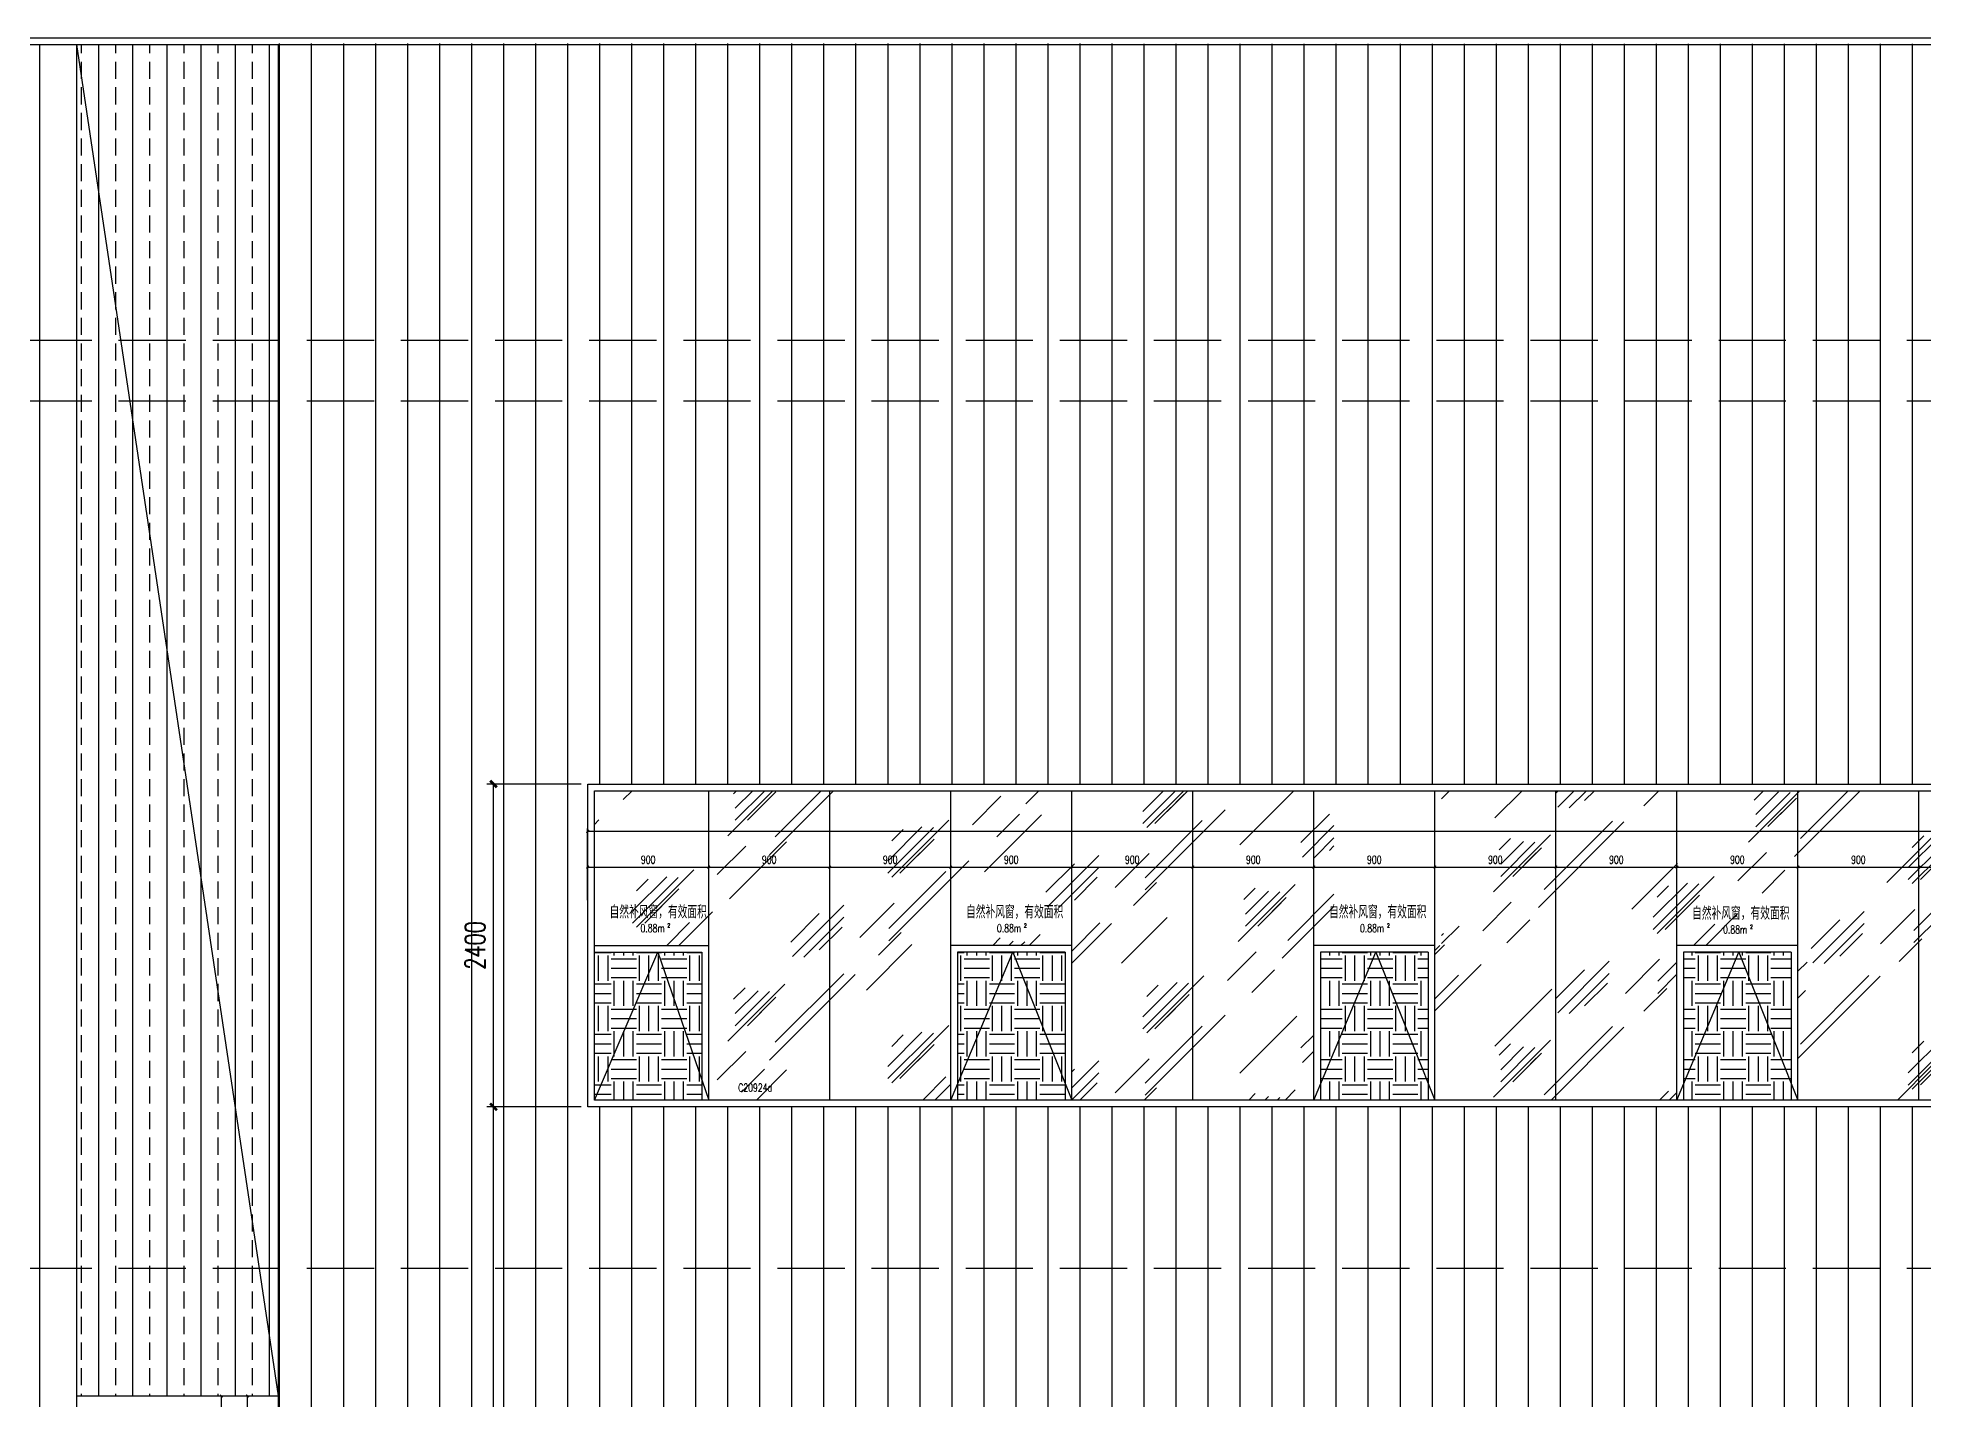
# Model space of a CAD drawing. Extents: x -2377130 to 293730, y -2 to 754590.
# Drawn here: x -186890 to -172867, y 525612 to 535737 of the extents above; entities that cross this region are included whole.
import ezdxf

# ---------------------------------------------------------------- set-up
doc = ezdxf.new("R2010")
doc.units = 0
doc.header["$LTSCALE"] = 1000
doc.header["$MEASUREMENT"] = 0
doc.linetypes.add('__DASH', pattern=[0.35, 0.25, -0.1])
doc.linetypes.add('DOTE', pattern=[2.42, 2, -0.2, 0.02, -0.2])
doc.layers.get('Defpoints').update_dxf_attribs({"color": 210})
for name, color, linetype in [('A-AXIS-DOTE', 14, 'DOTE'), ('A-AXIS-DP', 126, 'Continuous'), ('A-HATCH-2', 251, 'Continuous'), ('A-LIN-V', 9, 'Continuous'), ('A-WINDOW', 140, 'Continuous'), ('A-门窗表显示尺寸', 160, 'Continuous'), ('AS-WALL', 40, 'Continuous'), ('SPACE_HATCH', 8, 'Continuous'), ('参考线', 8, 'Continuous')]:
    doc.layers.add(name, color=color, linetype=linetype)
doc.layers.add('A-WALL-HATCH', color=8, linetype='Continuous', lineweight=13)
doc.layers.add('A-加建区域', color=47, linetype='Continuous', plot=False)
doc.styles.add('_TCH_DIM_T3', font='SIMPLEX', dxfattribs={"width": 0.705882, "bigfont": 'GBCBIG'})
doc.styles.add('_TCH_SPACE', font='SIMPLEX', dxfattribs={"height": 5, "bigfont": 'GBCBIG'})
doc.styles.add('A-DIM_T3', font='SIMPLEX', dxfattribs={"width": 0.705882, "bigfont": 'GBCBIG'})
doc.styles.add('A-STANDARD', font='SIMPLEX', dxfattribs={"bigfont": 'GBCBIG'})
doc.dimstyles.new('_TCH_ARCH&&20', dxfattribs={"dimtxt": 59.5, "dimasz": 20, "dimexe": 20, "dimexo": 20, "dimgap": 25.25, "dimtad": 1, "dimdec": 0, "dimzin": 0, "dimdsep": 46, "dimtxsty": '_TCH_DIM_T3', "dimblk": 'ARCHTICK', "dimcen": 0.09, "dimclrt": 7, "dimazin": 2, "dimtfac": 1, "dimtdec": 0, "dimtix": 1, "dimtmove": 2, "dimatfit": 3, "dimfxl": 0, "dimtolj": 1, "dimtzin": 0, "dimarcsym": 0})
doc.dimstyles.new('A-DIM&&20', dxfattribs={"dimtxt": 59.5, "dimasz": 20, "dimexe": 20, "dimexo": 20, "dimgap": 25.25, "dimtad": 1, "dimdec": 0, "dimzin": 0, "dimdsep": 46, "dimtxsty": 'A-DIM_T3', "dimblk": 'ARCHTICK', "dimcen": 0.09, "dimclrt": 7, "dimazin": 2, "dimtfac": 1, "dimtdec": 0, "dimtix": 1, "dimtmove": 2, "dimatfit": 3, "dimfxl": 0, "dimtolj": 1, "dimtzin": 0, "dimarcsym": 0})
pattern_1 = [(0, (-0.27, -13501.94), (187.5, 187.5), [187.5, -187.5]), (0, (-0.27, -13431.63), (187.5, 187.5), [187.5, -187.5]), (0, (-0.27, -13361.31), (187.5, 187.5), [187.5, -187.5]), (90, (23.17, -13337.88), (-187.5, 187.5), [187.5, -187.5]), (90, (93.48, -13337.88), (-187.5, 187.5), [187.5, -187.5]), (90, (163.8, -13337.88), (-187.5, 187.5), [187.5, -187.5])]

# ---------------------------------------------------------------- blocks, each defined once
blk = doc.blocks.new('_ArchTick')
at = {"color": 0, "linetype": 'ByBlock', "const_width": 0.4}
blk.add_lwpolyline([(-0.5, -0.5), (0.5, 0.5)], dxfattribs=at)
blk = doc.blocks.new('*D1208')
at = {"layer": 'A-门窗表显示尺寸', "color": 0, "lineweight": -2}
for p, q in [((-185673, 525637), (-185503, 525637)), ((-185523, 524537), (-185523, 525637)), ((-185673, 524537), (-185503, 524537))]:
    blk.add_line(p, q, dxfattribs=at)
at = {"layer": 'Defpoints', "color": 0}
for p in [(-185693, 525637), (-185523, 525637), (-185693, 524537)]:
    blk.add_point(p, dxfattribs=at)
at = {"layer": 'A-门窗表显示尺寸', "color": 0, "lineweight": -2, "xscale": 20, "yscale": 20, "zscale": 20}
for p, rotation in [((-185523, 525637), 90), ((-185523, 524537), 270)]:
    blk.add_blockref('_ArchTick', p, dxfattribs=dict(at, rotation=rotation))
at = {"layer": 'A-门窗表显示尺寸', "color": 7, "insert": (-185578, 525087), "char_height": 59.5, "attachment_point": 5, "rotation": 90, "style": '_TCH_DIM_T3'}
blk.add_mtext('\\A1;1100', dxfattribs=at)
blk = doc.blocks.new('*D1209')
at = {"layer": 'A-门窗表显示尺寸', "color": 0, "lineweight": -2}
for p, q in [((-185653, 525637), (-185309, 525637)), ((-185329, 517237), (-185329, 525637)), ((-185653, 517237), (-185309, 517237))]:
    blk.add_line(p, q, dxfattribs=at)
at = {"layer": 'Defpoints', "color": 0}
for p in [(-185673, 525637), (-185329, 525637), (-185673, 517237)]:
    blk.add_point(p, dxfattribs=at)
at = {"layer": 'A-门窗表显示尺寸', "color": 0, "lineweight": -2, "xscale": 20, "yscale": 20, "zscale": 20}
for p, rotation in [((-185329, 525637), 90), ((-185329, 517237), 270)]:
    blk.add_blockref('_ArchTick', p, dxfattribs=dict(at, rotation=rotation))
at = {"layer": 'A-门窗表显示尺寸', "color": 7, "insert": (-185384, 521437), "char_height": 59.5, "attachment_point": 5, "rotation": 90, "style": '_TCH_DIM_T3'}
blk.add_mtext('\\A1;8400', dxfattribs=at)
blk = doc.blocks.new('*D1424')
at = {"layer": 'A-门窗表显示尺寸', "color": 0, "lineweight": -2}
for p, q in [((-182800, 529589), (-182800, 529856)), ((-182800, 529836), (-161900, 529836)), ((-161900, 529589), (-161900, 529856))]:
    blk.add_line(p, q, dxfattribs=at)
at = {"layer": 'Defpoints', "color": 0}
for p in [(-161900, 529836), (-182800, 529569), (-161900, 529569)]:
    blk.add_point(p, dxfattribs=at)
at = {"layer": 'A-门窗表显示尺寸', "color": 0, "lineweight": -2, "xscale": 20, "yscale": 20, "zscale": 20, "rotation": 180}
blk.add_blockref('_ArchTick', (-182800, 529836), dxfattribs=at)
at = {"layer": 'A-门窗表显示尺寸', "color": 0, "lineweight": -2, "xscale": 20, "yscale": 20, "zscale": 20}
blk.add_blockref('_ArchTick', (-161900, 529836), dxfattribs=at)
at = {"layer": 'A-门窗表显示尺寸', "color": 7, "insert": (-172350, 529891), "char_height": 59.5, "attachment_point": 5, "style": 'A-DIM_T3'}
blk.add_mtext('\\A1;20900', dxfattribs=at)
blk = doc.blocks.new('*D1411')
at = {"layer": 'A-门窗表显示尺寸', "color": 0, "lineweight": -2}
for p, q in [((-172900, 529323), (-172900, 529590)), ((-172900, 529570), (-171800, 529570)), ((-171800, 529323), (-171800, 529590))]:
    blk.add_line(p, q, dxfattribs=at)
at = {"layer": 'Defpoints', "color": 0}
for p in [(-171800, 529570), (-172900, 529303), (-171800, 529303)]:
    blk.add_point(p, dxfattribs=at)
at = {"layer": 'A-门窗表显示尺寸', "color": 0, "lineweight": -2, "xscale": 20, "yscale": 20, "zscale": 20, "rotation": 180}
blk.add_blockref('_ArchTick', (-172900, 529570), dxfattribs=at)
at = {"layer": 'A-门窗表显示尺寸', "color": 0, "lineweight": -2, "xscale": 20, "yscale": 20, "zscale": 20}
blk.add_blockref('_ArchTick', (-171800, 529570), dxfattribs=at)
at = {"layer": 'A-门窗表显示尺寸', "color": 7, "insert": (-172350, 529625), "char_height": 59.5, "attachment_point": 5, "style": 'A-DIM_T3'}
blk.add_mtext('\\A1;1100', dxfattribs=at)
blk = doc.blocks.new('*D1412')
at = {"layer": 'A-门窗表显示尺寸', "color": 0, "lineweight": -2}
for p, q in [((-173800, 529323), (-173800, 529590)), ((-173800, 529570), (-172900, 529570)), ((-172900, 529323), (-172900, 529590))]:
    blk.add_line(p, q, dxfattribs=at)
at = {"layer": 'Defpoints', "color": 0}
for p in [(-172900, 529570), (-173800, 529303), (-172900, 529303)]:
    blk.add_point(p, dxfattribs=at)
at = {"layer": 'A-门窗表显示尺寸', "color": 0, "lineweight": -2, "xscale": 20, "yscale": 20, "zscale": 20, "rotation": 180}
blk.add_blockref('_ArchTick', (-173800, 529570), dxfattribs=at)
at = {"layer": 'A-门窗表显示尺寸', "color": 0, "lineweight": -2, "xscale": 20, "yscale": 20, "zscale": 20}
blk.add_blockref('_ArchTick', (-172900, 529570), dxfattribs=at)
at = {"layer": 'A-门窗表显示尺寸', "color": 7, "insert": (-173350, 529625), "char_height": 59.5, "attachment_point": 5, "style": 'A-DIM_T3'}
blk.add_mtext('\\A1;900', dxfattribs=at)
blk = doc.blocks.new('*D1413')
at = {"layer": 'A-门窗表显示尺寸', "color": 0, "lineweight": -2}
for p, q in [((-174700, 529323), (-174700, 529590)), ((-174700, 529570), (-173800, 529570)), ((-173800, 529323), (-173800, 529590))]:
    blk.add_line(p, q, dxfattribs=at)
at = {"layer": 'Defpoints', "color": 0}
for p in [(-173800, 529570), (-174700, 529303), (-173800, 529303)]:
    blk.add_point(p, dxfattribs=at)
at = {"layer": 'A-门窗表显示尺寸', "color": 0, "lineweight": -2, "xscale": 20, "yscale": 20, "zscale": 20, "rotation": 180}
blk.add_blockref('_ArchTick', (-174700, 529570), dxfattribs=at)
at = {"layer": 'A-门窗表显示尺寸', "color": 0, "lineweight": -2, "xscale": 20, "yscale": 20, "zscale": 20}
blk.add_blockref('_ArchTick', (-173800, 529570), dxfattribs=at)
at = {"layer": 'A-门窗表显示尺寸', "color": 7, "insert": (-174250, 529625), "char_height": 59.5, "attachment_point": 5, "style": 'A-DIM_T3'}
blk.add_mtext('\\A1;900', dxfattribs=at)
blk = doc.blocks.new('*D1414')
at = {"layer": 'A-门窗表显示尺寸', "color": 0, "lineweight": -2}
for p, q in [((-175600, 529323), (-175600, 529590)), ((-175600, 529570), (-174700, 529570)), ((-174700, 529323), (-174700, 529590))]:
    blk.add_line(p, q, dxfattribs=at)
at = {"layer": 'Defpoints', "color": 0}
for p in [(-174700, 529570), (-175600, 529303), (-174700, 529303)]:
    blk.add_point(p, dxfattribs=at)
at = {"layer": 'A-门窗表显示尺寸', "color": 0, "lineweight": -2, "xscale": 20, "yscale": 20, "zscale": 20, "rotation": 180}
blk.add_blockref('_ArchTick', (-175600, 529570), dxfattribs=at)
at = {"layer": 'A-门窗表显示尺寸', "color": 0, "lineweight": -2, "xscale": 20, "yscale": 20, "zscale": 20}
blk.add_blockref('_ArchTick', (-174700, 529570), dxfattribs=at)
at = {"layer": 'A-门窗表显示尺寸', "color": 7, "insert": (-175150, 529625), "char_height": 59.5, "attachment_point": 5, "style": 'A-DIM_T3'}
blk.add_mtext('\\A1;900', dxfattribs=at)
blk = doc.blocks.new('*D1415')
at = {"layer": 'A-门窗表显示尺寸', "color": 0, "lineweight": -2}
for p, q in [((-176500, 529323), (-176500, 529590)), ((-176500, 529570), (-175600, 529570)), ((-175600, 529323), (-175600, 529590))]:
    blk.add_line(p, q, dxfattribs=at)
at = {"layer": 'Defpoints', "color": 0}
for p in [(-175600, 529570), (-176500, 529303), (-175600, 529303)]:
    blk.add_point(p, dxfattribs=at)
at = {"layer": 'A-门窗表显示尺寸', "color": 0, "lineweight": -2, "xscale": 20, "yscale": 20, "zscale": 20, "rotation": 180}
blk.add_blockref('_ArchTick', (-176500, 529570), dxfattribs=at)
at = {"layer": 'A-门窗表显示尺寸', "color": 0, "lineweight": -2, "xscale": 20, "yscale": 20, "zscale": 20}
blk.add_blockref('_ArchTick', (-175600, 529570), dxfattribs=at)
at = {"layer": 'A-门窗表显示尺寸', "color": 7, "insert": (-176050, 529625), "char_height": 59.5, "attachment_point": 5, "style": 'A-DIM_T3'}
blk.add_mtext('\\A1;900', dxfattribs=at)
blk = doc.blocks.new('*D1416')
at = {"layer": 'A-门窗表显示尺寸', "color": 0, "lineweight": -2}
for p, q in [((-177400, 529323), (-177400, 529590)), ((-177400, 529570), (-176500, 529570)), ((-176500, 529323), (-176500, 529590))]:
    blk.add_line(p, q, dxfattribs=at)
at = {"layer": 'Defpoints', "color": 0}
for p in [(-176500, 529570), (-177400, 529303), (-176500, 529303)]:
    blk.add_point(p, dxfattribs=at)
at = {"layer": 'A-门窗表显示尺寸', "color": 0, "lineweight": -2, "xscale": 20, "yscale": 20, "zscale": 20, "rotation": 180}
blk.add_blockref('_ArchTick', (-177400, 529570), dxfattribs=at)
at = {"layer": 'A-门窗表显示尺寸', "color": 0, "lineweight": -2, "xscale": 20, "yscale": 20, "zscale": 20}
blk.add_blockref('_ArchTick', (-176500, 529570), dxfattribs=at)
at = {"layer": 'A-门窗表显示尺寸', "color": 7, "insert": (-176950, 529625), "char_height": 59.5, "attachment_point": 5, "style": 'A-DIM_T3'}
blk.add_mtext('\\A1;900', dxfattribs=at)
blk = doc.blocks.new('*D1417')
at = {"layer": 'A-门窗表显示尺寸', "color": 0, "lineweight": -2}
for p, q in [((-178300, 529323), (-178300, 529590)), ((-178300, 529570), (-177400, 529570)), ((-177400, 529323), (-177400, 529590))]:
    blk.add_line(p, q, dxfattribs=at)
at = {"layer": 'Defpoints', "color": 0}
for p in [(-177400, 529570), (-178300, 529303), (-177400, 529303)]:
    blk.add_point(p, dxfattribs=at)
at = {"layer": 'A-门窗表显示尺寸', "color": 0, "lineweight": -2, "xscale": 20, "yscale": 20, "zscale": 20, "rotation": 180}
blk.add_blockref('_ArchTick', (-178300, 529570), dxfattribs=at)
at = {"layer": 'A-门窗表显示尺寸', "color": 0, "lineweight": -2, "xscale": 20, "yscale": 20, "zscale": 20}
blk.add_blockref('_ArchTick', (-177400, 529570), dxfattribs=at)
at = {"layer": 'A-门窗表显示尺寸', "color": 7, "insert": (-177850, 529625), "char_height": 59.5, "attachment_point": 5, "style": 'A-DIM_T3'}
blk.add_mtext('\\A1;900', dxfattribs=at)
blk = doc.blocks.new('*D1418')
at = {"layer": 'A-门窗表显示尺寸', "color": 0, "lineweight": -2}
for p, q in [((-179200, 529323), (-179200, 529590)), ((-179200, 529570), (-178300, 529570)), ((-178300, 529323), (-178300, 529590))]:
    blk.add_line(p, q, dxfattribs=at)
at = {"layer": 'Defpoints', "color": 0}
for p in [(-178300, 529570), (-179200, 529303), (-178300, 529303)]:
    blk.add_point(p, dxfattribs=at)
at = {"layer": 'A-门窗表显示尺寸', "color": 0, "lineweight": -2, "xscale": 20, "yscale": 20, "zscale": 20, "rotation": 180}
blk.add_blockref('_ArchTick', (-179200, 529570), dxfattribs=at)
at = {"layer": 'A-门窗表显示尺寸', "color": 0, "lineweight": -2, "xscale": 20, "yscale": 20, "zscale": 20}
blk.add_blockref('_ArchTick', (-178300, 529570), dxfattribs=at)
at = {"layer": 'A-门窗表显示尺寸', "color": 7, "insert": (-178750, 529625), "char_height": 59.5, "attachment_point": 5, "style": 'A-DIM_T3'}
blk.add_mtext('\\A1;900', dxfattribs=at)
blk = doc.blocks.new('*D1419')
at = {"layer": 'A-门窗表显示尺寸', "color": 0, "lineweight": -2}
for p, q in [((-180100, 529323), (-180100, 529590)), ((-180100, 529570), (-179200, 529570)), ((-179200, 529323), (-179200, 529590))]:
    blk.add_line(p, q, dxfattribs=at)
at = {"layer": 'Defpoints', "color": 0}
for p in [(-179200, 529570), (-180100, 529303), (-179200, 529303)]:
    blk.add_point(p, dxfattribs=at)
at = {"layer": 'A-门窗表显示尺寸', "color": 0, "lineweight": -2, "xscale": 20, "yscale": 20, "zscale": 20, "rotation": 180}
blk.add_blockref('_ArchTick', (-180100, 529570), dxfattribs=at)
at = {"layer": 'A-门窗表显示尺寸', "color": 0, "lineweight": -2, "xscale": 20, "yscale": 20, "zscale": 20}
blk.add_blockref('_ArchTick', (-179200, 529570), dxfattribs=at)
at = {"layer": 'A-门窗表显示尺寸', "color": 7, "insert": (-179650, 529625), "char_height": 59.5, "attachment_point": 5, "style": 'A-DIM_T3'}
blk.add_mtext('\\A1;900', dxfattribs=at)
blk = doc.blocks.new('*D1420')
at = {"layer": 'A-门窗表显示尺寸', "color": 0, "lineweight": -2}
for p, q in [((-181000, 529323), (-181000, 529590)), ((-181000, 529570), (-180100, 529570)), ((-180100, 529323), (-180100, 529590))]:
    blk.add_line(p, q, dxfattribs=at)
at = {"layer": 'Defpoints', "color": 0}
for p in [(-180100, 529570), (-181000, 529303), (-180100, 529303)]:
    blk.add_point(p, dxfattribs=at)
at = {"layer": 'A-门窗表显示尺寸', "color": 0, "lineweight": -2, "xscale": 20, "yscale": 20, "zscale": 20, "rotation": 180}
blk.add_blockref('_ArchTick', (-181000, 529570), dxfattribs=at)
at = {"layer": 'A-门窗表显示尺寸', "color": 0, "lineweight": -2, "xscale": 20, "yscale": 20, "zscale": 20}
blk.add_blockref('_ArchTick', (-180100, 529570), dxfattribs=at)
at = {"layer": 'A-门窗表显示尺寸', "color": 7, "insert": (-180550, 529625), "char_height": 59.5, "attachment_point": 5, "style": 'A-DIM_T3'}
blk.add_mtext('\\A1;900', dxfattribs=at)
blk = doc.blocks.new('*D1421')
at = {"layer": 'A-门窗表显示尺寸', "color": 0, "lineweight": -2}
for p, q in [((-181900, 529323), (-181900, 529590)), ((-181900, 529570), (-181000, 529570)), ((-181000, 529323), (-181000, 529590))]:
    blk.add_line(p, q, dxfattribs=at)
at = {"layer": 'Defpoints', "color": 0}
for p in [(-181000, 529570), (-181900, 529303), (-181000, 529303)]:
    blk.add_point(p, dxfattribs=at)
at = {"layer": 'A-门窗表显示尺寸', "color": 0, "lineweight": -2, "xscale": 20, "yscale": 20, "zscale": 20, "rotation": 180}
blk.add_blockref('_ArchTick', (-181900, 529570), dxfattribs=at)
at = {"layer": 'A-门窗表显示尺寸', "color": 0, "lineweight": -2, "xscale": 20, "yscale": 20, "zscale": 20}
blk.add_blockref('_ArchTick', (-181000, 529570), dxfattribs=at)
at = {"layer": 'A-门窗表显示尺寸', "color": 7, "insert": (-181450, 529625), "char_height": 59.5, "attachment_point": 5, "style": 'A-DIM_T3'}
blk.add_mtext('\\A1;900', dxfattribs=at)
blk = doc.blocks.new('*D1422')
at = {"layer": 'A-门窗表显示尺寸', "color": 0, "lineweight": -2}
for p, q in [((-182800, 529323), (-182800, 529590)), ((-182800, 529570), (-181900, 529570)), ((-181900, 529323), (-181900, 529590))]:
    blk.add_line(p, q, dxfattribs=at)
at = {"layer": 'Defpoints', "color": 0}
for p in [(-181900, 529570), (-182800, 529303), (-181900, 529303)]:
    blk.add_point(p, dxfattribs=at)
at = {"layer": 'A-门窗表显示尺寸', "color": 0, "lineweight": -2, "xscale": 20, "yscale": 20, "zscale": 20, "rotation": 180}
blk.add_blockref('_ArchTick', (-182800, 529570), dxfattribs=at)
at = {"layer": 'A-门窗表显示尺寸', "color": 0, "lineweight": -2, "xscale": 20, "yscale": 20, "zscale": 20}
blk.add_blockref('_ArchTick', (-181900, 529570), dxfattribs=at)
at = {"layer": 'A-门窗表显示尺寸', "color": 7, "insert": (-182350, 529625), "char_height": 59.5, "attachment_point": 5, "style": 'A-DIM_T3'}
blk.add_mtext('\\A1;900', dxfattribs=at)

msp = doc.modelspace()

# ---------------------------------------------------------------- linework, layer by layer
at = {"layer": 'A-AXIS-DOTE', "color": 8, "linetype": '__DASH', "ltscale": 2}
for p, q in [((-252788.4, 535737.5), (-54309.8, 535737.5)), ((-252788.4, 533487.5), (-54309.8, 533487.5)), ((-252788.4, 533037.5), (-54309.8, 533037.5))]:
    msp.add_line(p, q, dxfattribs=at)
at = {"layer": 'A-AXIS-DP', "color": 8}
for p, q in [((-183500, 527787.5), (-183500, 530187.5)), ((-183500, 519637.5), (-183500, 527787.5))]:
    msp.add_line(p, q, dxfattribs=at)
at = {"layer": 'A-HATCH-2', "color": 8, "linetype": 'Continuous'}
for p, q in [((-186873.8, 517237.5), (-186873.8, 535687.5)), ((-186563, 535622.5), (-186563, 535687.5)), ((-186436, 525637.5), (-186436, 535687.5)), ((-186309, 535622.5), (-186309, 535687.5)), ((-186182, 525637.5), (-186182, 535687.5)), ((-186055, 535622.5), (-186055, 535687.5)), ((-185928, 525637.5), (-185928, 535687.5)), ((-185801, 535622.5), (-185801, 535687.5)), ((-185674, 525637.5), (-185674, 535687.5)), ((-185547, 535622.5), (-185547, 535687.5)), ((-185420, 525637.5), (-185420, 535687.5)), ((-185293, 535622.5), (-185293, 535687.5)), ((-185166, 525637.5), (-185166, 535687.5)), ((-185090.6, 517237.5), (-185090.6, 535695)), ((-184852.5, 517237.5), (-184852.5, 535694.9)), ((-184614.4, 517237.5), (-184614.4, 535694.9)), ((-184376.2, 517237.5), (-184376.2, 535694.8)), ((-184138.1, 517237.5), (-184138.1, 535694.7)), ((-183900, 517237.5), (-183900, 535694.6)), ((-183661.9, 517237.5), (-183661.9, 535694.6)), ((-183423.7, 517237.5), (-183423.7, 535694.5)), ((-183185.6, 517237.5), (-183185.6, 535694.4)), ((-182947.5, 517237.5), (-182947.5, 535694.4)), ((-182709.4, 519637.5), (-182709.4, 535694.3)), ((-182471.2, 519637.5), (-182471.2, 535694.2)), ((-182233.1, 519637.5), (-182233.1, 535694.1)), ((-181995, 519637.5), (-181995, 535694.1)), ((-181756.9, 519637.5), (-181756.9, 535694)), ((-181518.7, 519637.5), (-181518.7, 535693.9)), ((-181280.6, 519637.5), (-181280.6, 535693.9)), ((-181042.5, 519637.5), (-181042.5, 535693.8)), ((-180804.4, 519637.5), (-180804.4, 535693.7)), ((-180566.2, 519637.5), (-180566.2, 535693.7)), ((-180328.1, 519637.5), (-180328.1, 535693.6)), ((-180090, 519637.5), (-180090, 535693.5)), ((-179851.9, 519637.5), (-179851.9, 535693.4)), ((-179613.7, 519637.5), (-179613.7, 535693.4)), ((-179375.6, 519637.5), (-179375.6, 535693.3)), ((-179137.5, 519637.5), (-179137.5, 535693.2)), ((-178899.4, 519637.5), (-178899.4, 535693.2)), ((-178661.2, 519637.5), (-178661.2, 535693.1)), ((-178423.1, 519637.5), (-178423.1, 535693)), ((-178185, 519637.5), (-178185, 535692.9)), ((-177946.9, 519637.5), (-177946.9, 535692.9)), ((-177708.7, 519637.5), (-177708.7, 535692.8)), ((-177470.6, 519637.5), (-177470.6, 535692.7)), ((-177232.5, 519637.5), (-177232.5, 535692.7)), ((-176994.4, 519637.5), (-176994.4, 535692.6)), ((-176756.2, 519637.5), (-176756.2, 535692.5)), ((-176518.1, 519637.5), (-176518.1, 535692.4)), ((-176280, 519637.5), (-176280, 535692.4)), ((-176041.9, 519637.5), (-176041.9, 535692.3)), ((-175803.7, 519637.5), (-175803.7, 535692.2)), ((-175565.6, 519637.5), (-175565.6, 535692.2)), ((-175327.5, 519637.5), (-175327.5, 535692.1)), ((-175089.4, 519637.5), (-175089.4, 535692)), ((-174851.2, 519637.5), (-174851.2, 535692)), ((-174613.1, 519637.5), (-174613.1, 535691.9)), ((-174375, 519637.5), (-174375, 535691.8)), ((-174136.9, 519637.5), (-174136.9, 535691.7)), ((-173898.7, 519637.5), (-173898.7, 535691.7)), ((-173660.6, 519637.5), (-173660.6, 535691.6)), ((-173422.5, 519637.5), (-173422.5, 535691.5)), ((-173184.4, 519637.5), (-173184.4, 535691.5)), ((-172946.2, 519637.5), (-172946.2, 535691.4)), ((-186563, 535432), (-186563, 535559)), ((-186309, 535432), (-186309, 535559)), ((-186055, 535432), (-186055, 535559)), ((-185801, 535432), (-185801, 535559)), ((-185547, 535432), (-185547, 535559)), ((-185293, 535432), (-185293, 535559)), ((-186563, 535241.5), (-186563, 535368.5)), ((-186309, 535241.5), (-186309, 535368.5)), ((-186055, 535241.5), (-186055, 535368.5)), ((-185801, 535241.5), (-185801, 535368.5)), ((-185547, 535241.5), (-185547, 535368.5)), ((-185293, 535241.5), (-185293, 535368.5)), ((-186563, 535051), (-186563, 535178)), ((-186309, 535051), (-186309, 535178)), ((-186055, 535051), (-186055, 535178)), ((-185801, 535051), (-185801, 535178)), ((-185547, 535051), (-185547, 535178)), ((-185293, 535051), (-185293, 535178)), ((-186563, 534860.5), (-186563, 534987.5)), ((-186309, 534860.5), (-186309, 534987.5)), ((-186055, 534860.5), (-186055, 534987.5)), ((-185801, 534860.5), (-185801, 534987.5)), ((-185547, 534860.5), (-185547, 534987.5)), ((-185293, 534860.5), (-185293, 534987.5)), ((-186563, 534670), (-186563, 534797)), ((-186309, 534670), (-186309, 534797)), ((-186055, 534670), (-186055, 534797)), ((-185801, 534670), (-185801, 534797)), ((-185547, 534670), (-185547, 534797)), ((-185293, 534670), (-185293, 534797)), ((-186563, 534479.5), (-186563, 534606.5)), ((-186309, 534479.5), (-186309, 534606.5)), ((-186055, 534479.5), (-186055, 534606.5)), ((-185801, 534479.5), (-185801, 534606.5)), ((-185547, 534479.5), (-185547, 534606.5)), ((-185293, 534479.5), (-185293, 534606.5)), ((-186563, 534289), (-186563, 534416)), ((-186309, 534289), (-186309, 534416)), ((-186055, 534289), (-186055, 534416)), ((-185801, 534289), (-185801, 534416)), ((-185547, 534289), (-185547, 534416)), ((-185293, 534289), (-185293, 534416)), ((-186563, 534098.5), (-186563, 534225.5)), ((-186309, 534098.5), (-186309, 534225.5)), ((-186055, 534098.5), (-186055, 534225.5)), ((-185801, 534098.5), (-185801, 534225.5)), ((-185547, 534098.5), (-185547, 534225.5)), ((-185293, 534098.5), (-185293, 534225.5)), ((-186563, 533908), (-186563, 534035)), ((-186309, 533908), (-186309, 534035)), ((-186055, 533908), (-186055, 534035)), ((-185801, 533908), (-185801, 534035)), ((-185547, 533908), (-185547, 534035)), ((-185293, 533908), (-185293, 534035)), ((-186563, 533717.5), (-186563, 533844.5)), ((-186309, 533717.5), (-186309, 533844.5)), ((-186055, 533717.5), (-186055, 533844.5)), ((-185801, 533717.5), (-185801, 533844.5)), ((-185547, 533717.5), (-185547, 533844.5)), ((-185293, 533717.5), (-185293, 533844.5)), ((-186563, 533527), (-186563, 533654)), ((-186309, 533527), (-186309, 533654)), ((-186055, 533527), (-186055, 533654)), ((-185801, 533527), (-185801, 533654)), ((-185547, 533527), (-185547, 533654)), ((-185293, 533527), (-185293, 533654)), ((-186563, 533336.5), (-186563, 533463.5)), ((-186309, 533336.5), (-186309, 533463.5)), ((-186055, 533336.5), (-186055, 533463.5)), ((-185801, 533336.5), (-185801, 533463.5)), ((-185547, 533336.5), (-185547, 533463.5)), ((-185293, 533336.5), (-185293, 533463.5)), ((-186563, 533146), (-186563, 533273)), ((-186309, 533146), (-186309, 533273)), ((-186055, 533146), (-186055, 533273)), ((-185801, 533146), (-185801, 533273)), ((-185547, 533146), (-185547, 533273)), ((-185293, 533146), (-185293, 533273)), ((-186563, 532955.5), (-186563, 533082.5)), ((-186309, 532955.5), (-186309, 533082.5)), ((-186055, 532955.5), (-186055, 533082.5)), ((-185801, 532955.5), (-185801, 533082.5)), ((-185547, 532955.5), (-185547, 533082.5)), ((-185293, 532955.5), (-185293, 533082.5)), ((-186563, 532765), (-186563, 532892)), ((-186309, 532765), (-186309, 532892)), ((-186055, 532765), (-186055, 532892)), ((-185801, 532765), (-185801, 532892)), ((-185547, 532765), (-185547, 532892)), ((-185293, 532765), (-185293, 532892)), ((-186563, 532574.5), (-186563, 532701.5)), ((-186309, 532574.5), (-186309, 532701.5)), ((-186055, 532574.5), (-186055, 532701.5)), ((-185801, 532574.5), (-185801, 532701.5)), ((-185547, 532574.5), (-185547, 532701.5)), ((-185293, 532574.5), (-185293, 532701.5)), ((-186563, 532384), (-186563, 532511)), ((-186309, 532384), (-186309, 532511)), ((-186055, 532384), (-186055, 532511)), ((-185801, 532384), (-185801, 532511)), ((-185547, 532384), (-185547, 532511)), ((-185293, 532384), (-185293, 532511)), ((-186563, 532193.5), (-186563, 532320.5)), ((-186309, 532193.5), (-186309, 532320.5)), ((-186055, 532193.5), (-186055, 532320.5)), ((-185801, 532193.5), (-185801, 532320.5)), ((-185547, 532193.5), (-185547, 532320.5)), ((-185293, 532193.5), (-185293, 532320.5)), ((-186563, 532003), (-186563, 532130)), ((-186309, 532003), (-186309, 532130)), ((-186055, 532003), (-186055, 532130)), ((-185801, 532003), (-185801, 532130)), ((-185547, 532003), (-185547, 532130)), ((-185293, 532003), (-185293, 532130)), ((-186563, 531812.5), (-186563, 531939.5)), ((-186309, 531812.5), (-186309, 531939.5)), ((-186055, 531812.5), (-186055, 531939.5)), ((-185801, 531812.5), (-185801, 531939.5)), ((-185547, 531812.5), (-185547, 531939.5)), ((-185293, 531812.5), (-185293, 531939.5)), ((-186563, 531622), (-186563, 531749)), ((-186309, 531622), (-186309, 531749)), ((-186055, 531622), (-186055, 531749)), ((-185801, 531622), (-185801, 531749)), ((-185547, 531622), (-185547, 531749)), ((-185293, 531622), (-185293, 531749)), ((-186563, 531431.5), (-186563, 531558.5)), ((-186309, 531431.5), (-186309, 531558.5)), ((-186055, 531431.5), (-186055, 531558.5)), ((-185801, 531431.5), (-185801, 531558.5)), ((-185547, 531431.5), (-185547, 531558.5)), ((-185293, 531431.5), (-185293, 531558.5)), ((-186563, 531241), (-186563, 531368)), ((-186309, 531241), (-186309, 531368)), ((-186055, 531241), (-186055, 531368)), ((-185801, 531241), (-185801, 531368)), ((-185547, 531241), (-185547, 531368)), ((-185293, 531241), (-185293, 531368)), ((-186563, 531050.5), (-186563, 531177.5)), ((-186309, 531050.5), (-186309, 531177.5)), ((-186055, 531050.5), (-186055, 531177.5)), ((-185801, 531050.5), (-185801, 531177.5)), ((-185547, 531050.5), (-185547, 531177.5)), ((-185293, 531050.5), (-185293, 531177.5)), ((-186563, 530860), (-186563, 530987)), ((-186309, 530860), (-186309, 530987)), ((-186055, 530860), (-186055, 530987)), ((-185801, 530860), (-185801, 530987)), ((-185547, 530860), (-185547, 530987)), ((-185293, 530860), (-185293, 530987)), ((-186563, 530669.5), (-186563, 530796.5)), ((-186309, 530669.5), (-186309, 530796.5)), ((-186055, 530669.5), (-186055, 530796.5)), ((-185801, 530669.5), (-185801, 530796.5)), ((-185547, 530669.5), (-185547, 530796.5)), ((-185293, 530669.5), (-185293, 530796.5)), ((-186563, 530479), (-186563, 530606)), ((-186309, 530479), (-186309, 530606)), ((-186055, 530479), (-186055, 530606)), ((-185801, 530479), (-185801, 530606)), ((-185547, 530479), (-185547, 530606)), ((-185293, 530479), (-185293, 530606)), ((-186563, 530288.5), (-186563, 530415.5)), ((-186309, 530288.5), (-186309, 530415.5)), ((-186055, 530288.5), (-186055, 530415.5)), ((-185801, 530288.5), (-185801, 530415.5)), ((-185547, 530288.5), (-185547, 530415.5)), ((-185293, 530288.5), (-185293, 530415.5)), ((-186563, 530098), (-186563, 530225)), ((-186309, 530098), (-186309, 530225)), ((-186055, 530098), (-186055, 530225)), ((-185801, 530098), (-185801, 530225)), ((-185547, 530098), (-185547, 530225)), ((-185293, 530098), (-185293, 530225)), ((-186563, 529907.5), (-186563, 530034.5)), ((-186309, 529907.5), (-186309, 530034.5)), ((-186055, 529907.5), (-186055, 530034.5)), ((-185801, 529907.5), (-185801, 530034.5)), ((-185547, 529907.5), (-185547, 530034.5)), ((-185293, 529907.5), (-185293, 530034.5)), ((-186563, 529717), (-186563, 529844)), ((-186309, 529717), (-186309, 529844)), ((-186055, 529717), (-186055, 529844)), ((-185801, 529717), (-185801, 529844)), ((-185547, 529717), (-185547, 529844)), ((-185293, 529717), (-185293, 529844)), ((-186563, 529526.5), (-186563, 529653.5)), ((-186309, 529526.5), (-186309, 529653.5)), ((-186055, 529526.5), (-186055, 529653.5)), ((-185801, 529526.5), (-185801, 529653.5)), ((-185547, 529526.5), (-185547, 529653.5)), ((-185293, 529526.5), (-185293, 529653.5)), ((-186563, 529336), (-186563, 529463)), ((-186309, 529336), (-186309, 529463)), ((-186055, 529336), (-186055, 529463)), ((-185801, 529336), (-185801, 529463)), ((-185547, 529336), (-185547, 529463)), ((-185293, 529336), (-185293, 529463)), ((-186563, 529145.5), (-186563, 529272.5)), ((-186309, 529145.5), (-186309, 529272.5)), ((-186055, 529145.5), (-186055, 529272.5)), ((-185801, 529145.5), (-185801, 529272.5)), ((-185547, 529145.5), (-185547, 529272.5)), ((-185293, 529145.5), (-185293, 529272.5)), ((-186563, 528955), (-186563, 529082)), ((-186309, 528955), (-186309, 529082)), ((-186055, 528955), (-186055, 529082)), ((-185801, 528955), (-185801, 529082)), ((-185547, 528955), (-185547, 529082)), ((-185293, 528955), (-185293, 529082)), ((-186563, 528764.5), (-186563, 528891.5)), ((-186309, 528764.5), (-186309, 528891.5)), ((-186055, 528764.5), (-186055, 528891.5)), ((-185801, 528764.5), (-185801, 528891.5)), ((-185547, 528764.5), (-185547, 528891.5)), ((-185293, 528764.5), (-185293, 528891.5)), ((-186563, 528574), (-186563, 528701)), ((-186309, 528574), (-186309, 528701)), ((-186055, 528574), (-186055, 528701)), ((-185801, 528574), (-185801, 528701)), ((-185547, 528574), (-185547, 528701)), ((-185293, 528574), (-185293, 528701)), ((-186563, 528383.5), (-186563, 528510.5)), ((-186309, 528383.5), (-186309, 528510.5)), ((-186055, 528383.5), (-186055, 528510.5)), ((-185801, 528383.5), (-185801, 528510.5)), ((-185547, 528383.5), (-185547, 528510.5)), ((-185293, 528383.5), (-185293, 528510.5)), ((-186563, 528193), (-186563, 528320)), ((-186309, 528193), (-186309, 528320)), ((-186055, 528193), (-186055, 528320)), ((-185801, 528193), (-185801, 528320)), ((-185547, 528193), (-185547, 528320)), ((-185293, 528193), (-185293, 528320)), ((-186563, 528002.5), (-186563, 528129.5)), ((-186309, 528002.5), (-186309, 528129.5)), ((-186055, 528002.5), (-186055, 528129.5)), ((-185801, 528002.5), (-185801, 528129.5)), ((-185547, 528002.5), (-185547, 528129.5)), ((-185293, 528002.5), (-185293, 528129.5)), ((-186563, 527812), (-186563, 527939)), ((-186309, 527812), (-186309, 527939)), ((-186055, 527812), (-186055, 527939)), ((-185801, 527812), (-185801, 527939)), ((-185547, 527812), (-185547, 527939)), ((-185293, 527812), (-185293, 527939)), ((-186563, 527621.5), (-186563, 527748.5)), ((-186309, 527621.5), (-186309, 527748.5)), ((-186055, 527621.5), (-186055, 527748.5)), ((-185801, 527621.5), (-185801, 527748.5)), ((-185547, 527621.5), (-185547, 527748.5)), ((-185293, 527621.5), (-185293, 527748.5)), ((-186563, 527431), (-186563, 527558)), ((-186309, 527431), (-186309, 527558)), ((-186055, 527431), (-186055, 527558)), ((-185801, 527431), (-185801, 527558)), ((-185547, 527431), (-185547, 527558)), ((-185293, 527431), (-185293, 527558)), ((-186563, 527240.5), (-186563, 527367.5)), ((-186309, 527240.5), (-186309, 527367.5)), ((-186055, 527240.5), (-186055, 527367.5)), ((-185801, 527240.5), (-185801, 527367.5)), ((-185547, 527240.5), (-185547, 527367.5)), ((-185293, 527240.5), (-185293, 527367.5)), ((-186563, 527050), (-186563, 527177)), ((-186309, 527050), (-186309, 527177)), ((-186055, 527050), (-186055, 527177)), ((-185801, 527050), (-185801, 527177)), ((-185547, 527050), (-185547, 527177)), ((-185293, 527050), (-185293, 527177)), ((-186563, 526859.5), (-186563, 526986.5)), ((-186309, 526859.5), (-186309, 526986.5)), ((-186055, 526859.5), (-186055, 526986.5)), ((-185801, 526859.5), (-185801, 526986.5)), ((-185547, 526859.5), (-185547, 526986.5)), ((-185293, 526859.5), (-185293, 526986.5)), ((-186563, 526669), (-186563, 526796)), ((-186309, 526669), (-186309, 526796)), ((-186055, 526669), (-186055, 526796)), ((-185801, 526669), (-185801, 526796)), ((-185547, 526669), (-185547, 526796)), ((-185293, 526669), (-185293, 526796)), ((-186563, 526478.5), (-186563, 526605.5)), ((-186309, 526478.5), (-186309, 526605.5)), ((-186055, 526478.5), (-186055, 526605.5)), ((-185801, 526478.5), (-185801, 526605.5)), ((-185547, 526478.5), (-185547, 526605.5)), ((-185293, 526478.5), (-185293, 526605.5)), ((-186563, 526288), (-186563, 526415)), ((-186309, 526288), (-186309, 526415)), ((-186055, 526288), (-186055, 526415)), ((-185801, 526288), (-185801, 526415)), ((-185547, 526288), (-185547, 526415)), ((-185293, 526288), (-185293, 526415)), ((-186563, 526097.5), (-186563, 526224.5)), ((-186309, 526097.5), (-186309, 526224.5)), ((-186055, 526097.5), (-186055, 526224.5)), ((-185801, 526097.5), (-185801, 526224.5)), ((-185547, 526097.5), (-185547, 526224.5)), ((-185293, 526097.5), (-185293, 526224.5)), ((-186563, 525907), (-186563, 526034)), ((-186309, 525907), (-186309, 526034)), ((-186055, 525907), (-186055, 526034)), ((-185801, 525907), (-185801, 526034)), ((-185547, 525907), (-185547, 526034)), ((-185293, 525907), (-185293, 526034)), ((-186563, 525716.5), (-186563, 525843.5)), ((-186309, 525716.5), (-186309, 525843.5)), ((-186055, 525716.5), (-186055, 525843.5)), ((-185801, 525716.5), (-185801, 525843.5)), ((-185547, 525716.5), (-185547, 525843.5)), ((-185293, 525716.5), (-185293, 525843.5)), ((-186563, 525637.5), (-186563, 525653)), ((-186309, 525637.5), (-186309, 525653)), ((-186055, 525637.5), (-186055, 525653)), ((-185801, 525637.5), (-185801, 525653)), ((-185547, 525637.5), (-185547, 525653)), ((-185293, 525637.5), (-185293, 525653))]:
    msp.add_line(p, q, dxfattribs=at)
at = {"layer": 'A-LIN-V', "color": 8}
for p, q in [((-246199.3, 535737.5), (-60499.3, 535737.5)), ((-246199.3, 535687.5), (-60499.3, 535687.5)), ((-186599.3, 525637.5), (-186599.3, 535687.5)), ((-185099.3, 525637.5), (-185099.3, 535687.5)), ((-186599.3, 525637.5), (-185099.3, 525637.5))]:
    msp.add_line(p, q, dxfattribs=at)
at = {"layer": 'A-WINDOW', "color": 8}
for p, q in [((-186599.3, 520117.5), (-186599.3, 525637.5)), ((-186599.3, 525637.5), (-185099.3, 525637.5)), ((-185099.3, 520117.5), (-185099.3, 525637.5))]:
    msp.add_line(p, q, dxfattribs=at)
at = {"layer": 'A-加建区域', "color": 8, "linetype": '__DASH', "ltscale": 2}
msp.add_line((-252788.4, 526587.5), (-54309.8, 526587.5), dxfattribs=at)
at = {"layer": 'AS-WALL', "color": 8}
msp.add_line((-185099.3, 525637.5), (-186599.3, 535687.5), dxfattribs=at)

# ---------------------------------------------------------------- block references
at = {"layer": 'A-AXIS-DP', "color": 8, "xscale": 50, "yscale": 50, "zscale": 50}
for p, rotation in [((-183500, 530187.5), 90), ((-183500, 527787.5), 90), ((-183500, 527787.5), 270)]:
    msp.add_blockref('_ArchTick', p, dxfattribs=dict(at, rotation=rotation))

# ---------------------------------------------------------------- texts
at = {"layer": 'A-AXIS-DP', "color": 8, "insert": (-183637.5, 528987.5), "char_height": 148.75, "attachment_point": 5, "rotation": 90, "style": '_TCH_DIM_T3'}
msp.add_mtext('\\A1;2400', dxfattribs=at)

# ---------------------------------------------------------------- dimensions: what is measured, and where the dimension line sits
at = {"layer": 'A-门窗表显示尺寸', "color": 8}
for p1, p2, distance, picture, middle in [((-185693.3, 524537.5), (-185693.3, 525637.5), -170, '*D1208', (-185578.3, 525087.5)), ((-185673.3, 517237.5), (-185673.3, 525637.5), -344.3, '*D1209', (-185383.9, 521437.5))]:
    dim = msp.add_aligned_dim(p1=p1, p2=p2, distance=distance, dimstyle='_TCH_ARCH&&20', dxfattribs=at)
    dim.commit()
    dim.dimension.update_dxf_attribs({"geometry": picture, "text_midpoint": middle})

# ---------------------------------------------------------------- next in the draw order: wipeouts: each hides what was drawn before it
at = {"color": 8}
msp.add_wipeout([(-182799.6, 527787.5), (-161899.6, 527787.5), (-161899.6, 530187.5), (-182799.6, 530187.5)], dxfattribs=at).dxf.layer = '参考线'

# ---------------------------------------------------------------- next in the draw order: hatches: boundary and pattern name
at = {"layer": 'A-WALL-HATCH'}
h = msp.add_hatch(dxfattribs=at)
h.set_pattern_fill('玻璃2', color=8, scale=100, angle=180)
h.set_pattern_definition([(45, (1223512.1, 10610), (0, 1527.35065), [600, -360, 600, -360, 240, -523.2816]), (45, (1223482.1, 10640), (0, 1527.35065), [480, -600, 360, -360, 420, -463.2816]), (45, (1223482.1, 10730), (0, 1527.35065), [360, -720, 240, -360, 540, -463.2816]), (45, (1223572.1, 10640), (0, 1527.35065), [360, -720, 300, -1303.2815]), (45, (1223662.1, 10730), (0, 1527.35065), [180, -900, 120, -1483.2815]), (45, (1223512.1, 10880), (0, 1527.35065), [120, -900, 120, -480, 300, -763.2816]), (45, (1224052.1, 10790), (0, 1527.35065), [600, -900, 720, -475.2816]), (45, (1224052.1, 10700), (0, 1527.35065), [840, -600, 900, -355.2816]), (45, (1224202.1, 10820), (0, -1697.0563), [600, -840, 480, -763.2816]), (45, (1224112.1, 11000), (0, 1527.35065), [300, -1200, 360, -823.2816]), (45, (1224292.1, 10910), (0, 1527.35065), [240, -1200, 240, -1003.2815])])
h.paths.add_polyline_path([(-177399.6, 527837.5), (-177399.6, 528987.5), (-177249.6, 528987.5), (-177249.6, 530137.5), (-182749.6, 530137.5), (-182749.6, 528987.5), (-181899.6, 528987.5), (-181899.6, 527837.5), (-180099.6, 527837.5), (-180099.6, 528987.5), (-179199.6, 528987.5), (-179199.6, 527837.5)])
h.paths.add_polyline_path([(-168199.6, 527837.5), (-168199.6, 528987.5), (-168249.6, 528987.5), (-168249.6, 530137.5), (-171949.6, 530137.5), (-171949.6, 528987.5), (-172749.6, 528987.5), (-172749.6, 530137.5), (-176449.6, 530137.5), (-176449.6, 528987.5), (-176499.6, 528987.5), (-176499.6, 527837.5), (-174699.6, 527837.5), (-174699.6, 528987.5), (-173799.6, 528987.5), (-173799.6, 527837.5), (-170899.6, 527837.5), (-170899.6, 528987.5), (-169999.6, 528987.5), (-169999.6, 527837.5)])
h.paths.add_polyline_path([(-162799.6, 527837.5), (-162799.6, 528987.5), (-161949.6, 528987.5), (-161949.6, 530137.5), (-167449.6, 530137.5), (-167449.6, 528987.5), (-167299.6, 528987.5), (-167299.6, 527837.5), (-165499.6, 527837.5), (-165499.6, 528987.5), (-164599.6, 528987.5), (-164599.6, 527837.5)])
at = {"layer": 'SPACE_HATCH'}
h = msp.add_hatch(dxfattribs=at)
h.set_pattern_fill('土壤', color=8, scale=50, style=0)
h.set_pattern_definition(pattern_1)
h.paths.add_polyline_path([(-182749.6, 528937.5), (-181949.6, 528937.5), (-181949.6, 527837.5), (-182749.6, 527837.5)])
h = msp.add_hatch(dxfattribs=at)
h.set_pattern_fill('土壤', color=8, scale=50, style=0)
h.set_pattern_definition(pattern_1)
h.paths.add_polyline_path([(-179249.6, 528937.5), (-180049.6, 528937.5), (-180049.6, 527837.5), (-179249.6, 527837.5)])
h = msp.add_hatch(dxfattribs=at)
h.set_pattern_fill('土壤', color=8, scale=50, style=0)
h.set_pattern_definition(pattern_1)
h.paths.add_polyline_path([(-176549.6, 528937.5), (-177349.6, 528937.5), (-177349.6, 527837.5), (-176549.6, 527837.5)])
h = msp.add_hatch(dxfattribs=at)
h.set_pattern_fill('土壤', color=8, scale=50, style=0)
h.set_pattern_definition(pattern_1)
h.paths.add_polyline_path([(-173849.6, 528937.5), (-174649.6, 528937.5), (-174649.6, 527837.5), (-173849.6, 527837.5)])

# ---------------------------------------------------------------- next in the draw order: linework, layer by layer
at = {"layer": 'A-AXIS-DP', "color": 8}
for p, q in [((-182849.3, 530187.5), (-183550, 530187.5)), ((-182849.3, 527787.5), (-183550, 527787.5)), ((-182849.3, 527787.5), (-183550, 527787.5))]:
    msp.add_line(p, q, dxfattribs=at)
at = {"layer": 'A-WINDOW', "color": 8}
for p, q in [((-181899.6, 527837.5), (-181899.6, 530137.5)), ((-180999.6, 527837.5), (-180999.6, 530137.5)), ((-180099.6, 527837.5), (-180099.6, 530137.5)), ((-179199.6, 527837.5), (-179199.6, 530137.5)), ((-178299.6, 527837.5), (-178299.6, 530137.5)), ((-177399.6, 527837.5), (-177399.6, 530137.5)), ((-176499.6, 527837.5), (-176499.6, 530137.5)), ((-175599.6, 527837.5), (-175599.6, 530137.5)), ((-174699.6, 527837.5), (-174699.6, 530137.5)), ((-173799.6, 527837.5), (-173799.6, 530137.5)), ((-172899.6, 527837.5), (-172899.6, 530137.5)), ((-182749.6, 528987.5), (-181899.6, 528987.5)), ((-182749.6, 528937.5), (-181949.6, 528937.5)), ((-181949.6, 528937.5), (-181949.6, 527837.5)), ((-179199.6, 528987.5), (-180099.6, 528987.5)), ((-180049.6, 528937.5), (-180049.6, 527837.5)), ((-179249.6, 528937.5), (-180049.6, 528937.5)), ((-179249.6, 528937.5), (-179249.6, 527837.5)), ((-176499.6, 528987.5), (-177399.6, 528987.5)), ((-177349.6, 528937.5), (-177349.6, 527837.5)), ((-176549.6, 528937.5), (-177349.6, 528937.5)), ((-176549.6, 528937.5), (-176549.6, 527837.5)), ((-173799.6, 528987.5), (-174699.6, 528987.5)), ((-174649.6, 528937.5), (-174649.6, 527837.5)), ((-173849.6, 528937.5), (-174649.6, 528937.5)), ((-173849.6, 528937.5), (-173849.6, 527837.5))]:
    msp.add_line(p, q, dxfattribs=at)
for points in [[(-161899.6, 527787.5), (-182799.6, 527787.5), (-182799.6, 530187.5), (-161899.6, 530187.5)], [(-161949.6, 527837.5), (-182749.6, 527837.5), (-182749.6, 530137.5), (-161949.6, 530137.5)]]:
    msp.add_lwpolyline(points, close=True, dxfattribs=at)
for points in [[(-182749.6, 527837.5), (-182278.9, 528937.5), (-181899.6, 527837.5)], [(-180099.6, 527837.5), (-179638.9, 528937.5), (-179199.6, 527837.5)], [(-177399.6, 527837.5), (-176938.9, 528937.5), (-176499.6, 527837.5)], [(-174699.6, 527837.5), (-174238.9, 528937.5), (-173799.6, 527837.5)]]:
    msp.add_lwpolyline(points, dxfattribs=at)

# ---------------------------------------------------------------- next in the draw order: texts
at = {"layer": 'A-加建区域', "color": 8, "style": '_TCH_SPACE'}
for p in [(-182637.2, 529188.1), (-179986.4, 529188.1), (-177286.4, 529188.1), (-174586.4, 529178.1)]:
    msp.add_text('自然补风窗，有效面积', height=96.45, dxfattribs=at).set_placement(p)
at = {"layer": 'A-加建区域', "color": 8, "style": '_TCH_SPACE', "width": 0.705882}
for s, height, p in [('0.88m', 59.5, (-182407, 529085.7)), ('2', 29.8, (-182207, 529120.7)), ('0.88m', 59.5, (-179756.2, 529085.7)), ('2', 29.8, (-179556.2, 529120.7)), ('0.88m', 59.5, (-177056.2, 529085.7)), ('2', 29.8, (-176856.2, 529120.7)), ('0.88m', 59.5, (-174356.2, 529075.7)), ('2', 29.8, (-174156.2, 529110.7))]:
    msp.add_text(s, height=height, dxfattribs=at).set_placement(p)
at = {"layer": 'A-门窗表显示尺寸', "color": 8, "style": 'A-STANDARD', "width": 0.705882}
msp.add_text('C20924a', height=59.5, dxfattribs=at).set_placement((-181680, 527900))

# ---------------------------------------------------------------- next in the draw order: dimensions: what is measured, and where the dimension line sits
at = {"layer": 'A-门窗表显示尺寸', "color": 8}
for p1, p2, picture, middle in [((-182799.6, 529568.7), (-161899.6, 529568.7), '*D1424', (-172349.6, 529891.1)), ((-182799.6, 529302.5), (-181899.6, 529302.5), '*D1422', (-182349.6, 529625)), ((-181899.6, 529302.5), (-180999.6, 529302.5), '*D1421', (-181449.6, 529625)), ((-180999.6, 529302.5), (-180099.6, 529302.5), '*D1420', (-180549.6, 529625)), ((-180099.6, 529302.5), (-179199.6, 529302.5), '*D1419', (-179649.6, 529625)), ((-179199.6, 529302.5), (-178299.6, 529302.5), '*D1418', (-178749.6, 529625)), ((-178299.6, 529302.5), (-177399.6, 529302.5), '*D1417', (-177849.6, 529625)), ((-177399.6, 529302.5), (-176499.6, 529302.5), '*D1416', (-176949.6, 529625)), ((-176499.6, 529302.5), (-175599.6, 529302.5), '*D1415', (-176049.6, 529625)), ((-175599.6, 529302.5), (-174699.6, 529302.5), '*D1414', (-175149.6, 529625)), ((-174699.6, 529302.5), (-173799.6, 529302.5), '*D1413', (-174249.6, 529625)), ((-173799.6, 529302.5), (-172899.6, 529302.5), '*D1412', (-173349.6, 529625)), ((-172899.6, 529302.5), (-171799.6, 529302.5), '*D1411', (-172349.6, 529625))]:
    dim = msp.add_aligned_dim(p1=p1, p2=p2, distance=267.5, dimstyle='A-DIM&&20', dxfattribs=at)
    dim.commit()
    dim.dimension.update_dxf_attribs({"geometry": picture, "text_midpoint": middle})

doc.saveas('drawing.dxf')
